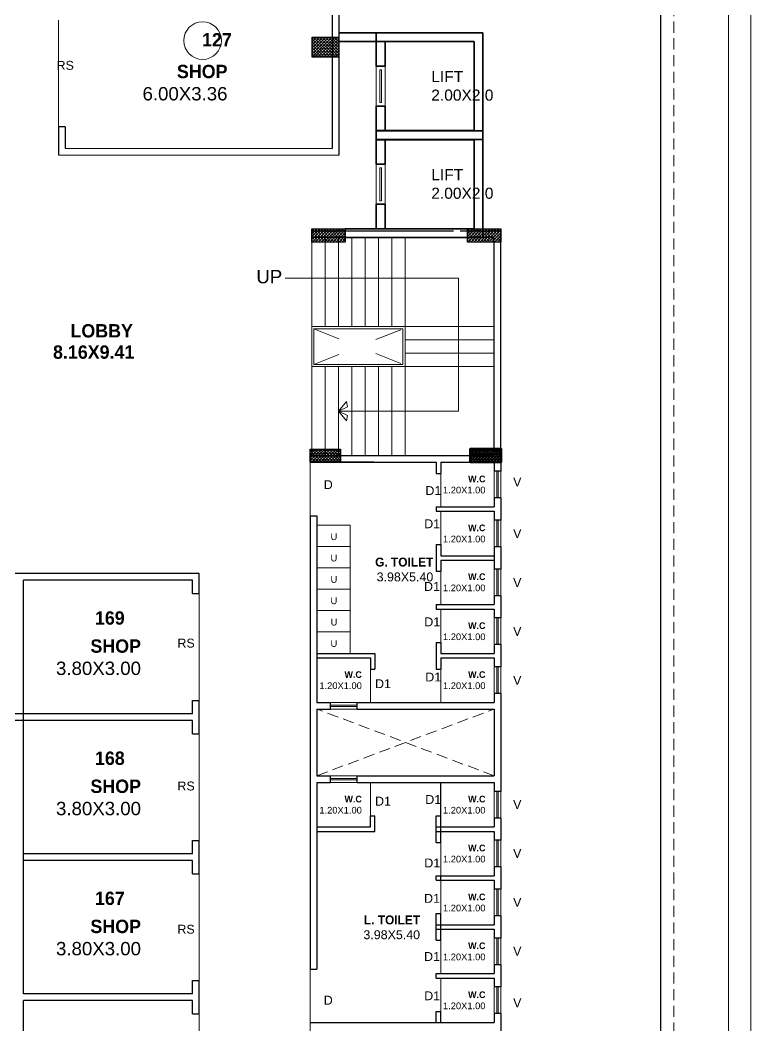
# Model space of a CAD drawing. Header units: feet. Extents: x 1354 to 2117, y 994 to 1430.
# Drawn here: x 1725.01 to 1741.44, y 1341.74 to 1364.35 of the extents above; entities that cross this region are included whole.
import ezdxf

# ---------------------------------------------------------------- set-up
doc = ezdxf.new("R2010")
doc.units = ezdxf.units.FT
doc.linetypes.add('ACAD_ISO03W100', pattern=[30, 12, -18])
doc.linetypes.add('HIDDEN', pattern=[0.375, 0.25, -0.125])
for name, color, linetype, lineweight in [('COLUMN (DCPL)', 10, 'Continuous', 30), ('COLUMN HATCH (DCPL)', 42, 'Continuous', 5), ('Column_TMOS', 242, 'Continuous', 60), ('door', 42, 'Continuous', 9), ('Door_TMOS', 252, 'Continuous', 15), ('H', 253, 'Continuous', 5), ('stair', 22, 'Continuous', 9), ('Staircase_TMOS', 129, 'Continuous', 20), ('tex', 7, 'Continuous', 15), ('Text Common_TMOS', 150, 'Continuous', 20), ('wall', 7, 'Continuous', 30), ('Wall_TMOS', 5, 'Continuous', 35), ('WIN', 230, 'Continuous', 9)]:
    doc.layers.add(name, color=color, linetype=linetype, lineweight=lineweight)
doc.styles.add('Arial Narrow', font='arial.ttf')
doc.styles.get("Standard").update_dxf_attribs({"font": 'arial.ttf'})

msp = doc.modelspace()

# ---------------------------------------------------------------- hatches: boundary and pattern name
at = {"layer": 'COLUMN HATCH (DCPL)'}
h = msp.add_hatch(dxfattribs=at)
h.set_pattern_fill('SACNCR', color=256, scale=0.5, angle=360, style=0)
h.set_pattern_definition([(45, (1414.655477, 2176.48087), (-0.0331456304, 0.0331456304), []), (45, (1414.688623, 2176.48087), (-0.0331456304, 0.0331456304), [0, -0.046875])])
h.paths.add_polyline_path([(1731.5745, 1363.524), (1731.5745, 1363.9742), (1732.1745, 1363.9742), (1732.1745, 1363.524)])
h = msp.add_hatch(dxfattribs=at)
h.set_pattern_fill('SACNCR', color=256, scale=0.5, angle=540, style=0)
h.set_pattern_definition([(225, (2041.786577, 540.633053), (0.0331456304, -0.0331456304), []), (225, (2041.75343, 540.633053), (0.0331456304, -0.0331456304), [0, -0.046875])])
h.paths.add_polyline_path([(1732.3175, 1359.665), (1732.3175, 1359.3654), (1731.5675, 1359.3654), (1731.5675, 1359.665)])
h = msp.add_hatch(dxfattribs=at)
h.set_pattern_fill('SACNCR', color=256, scale=0.5, angle=540, style=0)
h.set_pattern_definition([(225, (2045.286577, 540.633053), (0.0331456304, -0.0331456304), []), (225, (2045.25343, 540.633053), (0.0331456304, -0.0331456304), [0, -0.046875])])
h.paths.add_polyline_path([(1735.8175, 1359.665), (1735.8175, 1359.3654), (1735.0675, 1359.3654), (1735.0675, 1359.665)])
h = msp.add_hatch(dxfattribs=at)
h.set_pattern_fill('SACNCR', color=256, scale=0.5, angle=450, style=0)
h.set_pattern_definition([(135, (909.34984, 1055.141097), (-0.0331456304, -0.0331456304), []), (135, (909.34984, 1055.174243), (-0.0331456304, -0.0331456304), [0, -0.046875])])
h.paths.add_polyline_path([(1731.5341, 1354.4135), (1731.5341, 1354.7104), (1732.2141, 1354.7104), (1732.2141, 1354.4135)])
h = msp.add_hatch(dxfattribs=at)
h.set_pattern_fill('SACNCR', color=256, scale=0.5, angle=450, style=0)
h.set_pattern_definition([(135, (7795.858444, 1047.844374), (-0.03314563037, -0.03314563037), []), (135, (7795.858444, 1047.87752), (-0.03314563037, -0.03314563037), [0, -0.046875])])
h.paths.add_polyline_path([(1735.1375, 1354.413), (1735.1375, 1354.713), (1735.8175, 1354.713), (1735.8175, 1354.413)], flags=0)
h = msp.add_hatch(dxfattribs=at)
h.set_pattern_fill('SACNCR', color=256, scale=0.5, angle=450, style=0)
h.set_pattern_definition([(135, (912.95339, 1055.141097), (-0.0331456304, -0.0331456304), []), (135, (912.95339, 1055.174243), (-0.0331456304, -0.0331456304), [0, -0.046875])])
h.paths.add_polyline_path([(1735.1377, 1354.4135), (1735.1377, 1354.7104), (1735.8177, 1354.7104), (1735.8177, 1354.4135)])

# ---------------------------------------------------------------- linework, layer by layer
at = {"color": 7, "lineweight": 20}
for points in [[(1655.6718, 1388.9392), (1741.443, 1388.9392), (1741.443, 1308.8), (1655.6718, 1308.8)], [(1656.1718, 1388.4392), (1740.943, 1388.4392), (1740.943, 1309.3), (1656.1718, 1309.3)]]:
    msp.add_lwpolyline(points, close=True, dxfattribs=at)
at = {"layer": 'COLUMN (DCPL)'}
for points in [[(1731.5745, 1363.524), (1731.5745, 1363.9742), (1732.1745, 1363.9742), (1732.1745, 1363.524)], [(1732.3175, 1359.665), (1732.3175, 1359.3654), (1731.5675, 1359.3654), (1731.5675, 1359.665)], [(1735.8175, 1359.665), (1735.8175, 1359.3654), (1735.0675, 1359.3654), (1735.0675, 1359.665)], [(1731.5341, 1354.4135), (1731.5341, 1354.7104), (1732.2141, 1354.7104), (1732.2141, 1354.4135)], [(1735.1375, 1354.413), (1735.1375, 1354.713), (1735.8175, 1354.713), (1735.8175, 1354.413)], [(1735.1377, 1354.4135), (1735.1377, 1354.7104), (1735.8177, 1354.7104), (1735.8177, 1354.4135)]]:
    msp.add_lwpolyline(points, close=True, dxfattribs=at)
at = {"layer": 'Column_TMOS'}
msp.add_lwpolyline([(1735.1375, 1354.4136), (1735.1375, 1354.7136), (1735.8175, 1354.7136), (1735.8175, 1354.4136)], close=True, dxfattribs=at)
at = {"layer": 'door'}
for p, q in [((1731.5341, 1354.4136), (1731.5341, 1353.2136)), ((1734.4675, 1354.1636), (1734.4675, 1353.4136)), ((1734.4675, 1352.5636), (1734.4675, 1353.3136)), ((1734.4675, 1351.9648), (1734.4675, 1351.2148)), ((1734.4675, 1350.3648), (1734.4675, 1351.1148)), ((1732.8875, 1349.766), (1732.8875, 1349.016)), ((1734.4675, 1349.766), (1734.4675, 1349.016)), ((1732.8875, 1346.466), (1732.8875, 1347.216)), ((1734.4675, 1345.8672), (1734.4675, 1345.1172)), ((1734.4675, 1344.2672), (1734.4675, 1345.0172)), ((1734.4675, 1343.6684), (1734.4675, 1342.9184)), ((1731.5341, 1343.0184), (1731.5341, 1341.8184)), ((1734.4675, 1342.0684), (1734.4675, 1342.8184))]:
    msp.add_line(p, q, dxfattribs=at)
at = {"layer": 'Door_TMOS'}
for points in [[(1733.0181, 1362.4203), (1733.2181, 1362.4203), (1733.2181, 1363.3203), (1733.0181, 1363.3203)], [(1733.0981, 1362.5003), (1733.1381, 1362.5003), (1733.1381, 1363.2403), (1733.0981, 1363.2403)], [(1733.0181, 1360.2144), (1733.2181, 1360.2144), (1733.2181, 1361.1144), (1733.0181, 1361.1144)], [(1733.0981, 1360.2944), (1733.1381, 1360.2944), (1733.1381, 1361.0344), (1733.0981, 1361.0344)]]:
    msp.add_lwpolyline(points, close=True, dxfattribs=at)
at = {"layer": 'H', "linetype": 'HIDDEN'}
for p, q in [((1735.6675, 1347.366), (1731.6841, 1348.866)), ((1731.6841, 1347.366), (1735.6675, 1348.866))]:
    msp.add_line(p, q, dxfattribs=at)
msp.add_lwpolyline([(1658.217, 1386.445), (1739.7121, 1386.445), (1739.7121, 1321.0446), (1658.217, 1321.0446)], close=True, dxfattribs=at)
at = {"layer": 'stair'}
for points in [[(1732.1675, 1355.564), (1734.8705, 1355.564), (1734.8705, 1358.5499), (1730.9675, 1358.5499)], [(1732.1675, 1355.564), (1732.3463, 1355.7812), (1732.3725, 1355.6636), (1732.1675, 1355.564)], [(1732.1675, 1355.564), (1732.3463, 1355.3468), (1732.3725, 1355.4644), (1732.1675, 1355.564)]]:
    msp.add_lwpolyline(points, dxfattribs=at)
at = {"layer": 'Staircase_TMOS'}
for p, q in [((1731.5675, 1359.4644), (1731.5675, 1357.4644)), ((1731.8675, 1359.4644), (1731.8675, 1357.4644)), ((1732.1675, 1359.4644), (1732.1675, 1357.4644)), ((1732.4675, 1359.4644), (1732.4675, 1357.4644)), ((1732.7675, 1359.4644), (1732.7675, 1357.4644)), ((1733.0675, 1359.4644), (1733.0675, 1357.4644)), ((1733.3675, 1359.4644), (1733.3675, 1357.4644)), ((1733.6675, 1359.4644), (1733.6675, 1354.5636)), ((1731.5675, 1357.4644), (1735.6675, 1357.4644)), ((1731.5675, 1356.5644), (1731.5675, 1357.4644)), ((1731.6175, 1357.4144), (1733.6175, 1357.4144)), ((1731.6175, 1356.6144), (1731.6175, 1357.4144)), ((1733.6175, 1357.4144), (1733.6175, 1356.6144)), ((1733.6675, 1357.1644), (1735.6675, 1357.1644)), ((1733.6675, 1356.8644), (1735.6675, 1356.8644)), ((1731.5675, 1356.5644), (1731.5675, 1354.5636)), ((1731.5675, 1356.5644), (1733.6675, 1356.5644)), ((1731.6175, 1356.6144), (1733.6175, 1356.6144)), ((1731.8675, 1356.5644), (1731.8675, 1354.5636)), ((1732.1675, 1356.5644), (1732.1675, 1354.5636)), ((1732.4675, 1356.5644), (1732.4675, 1354.5636)), ((1732.7675, 1356.5644), (1732.7675, 1354.5636)), ((1733.0675, 1356.5644), (1733.0675, 1354.5636)), ((1733.3675, 1356.5644), (1733.3675, 1354.5636)), ((1733.6675, 1356.5644), (1735.6675, 1356.5644))]:
    msp.add_line(p, q, dxfattribs=at)
at = {"layer": 'Staircase_TMOS', "linetype": 'ACAD_ISO03W100', "ltscale": 0.05}
for p, q in [((1731.6175, 1356.6144), (1733.6175, 1357.4144)), ((1731.6175, 1357.4144), (1733.6175, 1356.6144))]:
    msp.add_line(p, q, dxfattribs=at)
at = {"layer": 'tex'}
msp.add_circle((1729.1136, 1363.893), 0.4232, dxfattribs=at)
at = {"layer": 'wall'}
for p, q in [((1732.1752, 1379.5853), (1732.1752, 1361.3214)), ((1732.0241, 1364.8352), (1732.0241, 1361.4714)), ((1725.8752, 1361.9544), (1725.8752, 1361.3234)), ((1726.0252, 1361.9544), (1725.8752, 1361.9544)), ((1726.0252, 1361.9544), (1726.0252, 1361.4734)), ((1726.0252, 1361.4734), (1732.0241, 1361.4714)), ((1733.0155, 1361.5513), (1733.0155, 1361.3213)), ((1725.8752, 1361.3234), (1732.1752, 1361.3214)), ((1731.5675, 1359.6156), (1731.5675, 1359.465)), ((1731.5675, 1359.6156), (1734.7552, 1359.6156)), ((1734.9052, 1359.6156), (1735.8175, 1359.6156)), ((1735.8175, 1354.4136), (1735.8175, 1359.6156)), ((1735.6675, 1359.465), (1731.5675, 1359.465)), ((1732.3175, 1359.465), (1735.4181, 1359.4644)), ((1735.6675, 1354.5636), (1735.6675, 1359.465)), ((1731.5341, 1354.563), (1735.6675, 1354.5636)), ((1731.5341, 1354.563), (1731.5341, 1354.413)), ((1731.5341, 1354.413), (1734.3675, 1354.4134)), ((1732.9668, 1354.4136), (1731.966, 1354.4136)), ((1734.3675, 1354.4134), (1734.3675, 1354.1636)), ((1734.4675, 1354.4134), (1735.6675, 1354.4136)), ((1734.4675, 1354.4134), (1734.4675, 1354.1636)), ((1735.6675, 1354.413), (1735.6675, 1354.2133)), ((1735.8175, 1354.413), (1735.8175, 1354.2133)), ((1735.8175, 1354.2133), (1735.6675, 1354.2133)), ((1734.3675, 1354.1636), (1734.4675, 1354.1636)), ((1735.6675, 1353.6133), (1735.6675, 1353.4136)), ((1735.8175, 1353.6133), (1735.6675, 1353.6133)), ((1735.8175, 1353.6133), (1735.8175, 1353.1139)), ((1734.3675, 1353.4136), (1734.3675, 1353.3136)), ((1734.3675, 1353.4136), (1735.6675, 1353.4136)), ((1734.3675, 1353.3136), (1735.6675, 1353.3136)), ((1735.6675, 1353.3136), (1735.6675, 1353.1139)), ((1731.5341, 1353.2136), (1731.5341, 1343.0184)), ((1731.5341, 1353.2136), (1731.6841, 1353.2136)), ((1731.6841, 1353.2136), (1731.6841, 1349.016)), ((1735.8175, 1353.1139), (1735.6675, 1353.1139)), ((1734.3675, 1352.5636), (1734.4675, 1352.5636)), ((1734.3675, 1352.5636), (1734.3675, 1352.2142)), ((1734.4675, 1352.5636), (1734.4675, 1352.3142)), ((1735.6675, 1352.5139), (1735.6675, 1352.0145)), ((1735.8175, 1352.5139), (1735.6675, 1352.5139)), ((1735.8175, 1352.5139), (1735.8175, 1352.0145)), ((1734.3675, 1352.2142), (1734.3675, 1351.9648)), ((1734.4675, 1352.3142), (1735.6675, 1352.3142)), ((1734.4675, 1352.2142), (1735.6675, 1352.2142)), ((1734.4675, 1352.2142), (1734.4675, 1351.9648)), ((1729.0341, 1351.9129), (1720.9841, 1351.9129)), ((1729.0341, 1351.4612), (1729.0341, 1351.9129)), ((1734.3675, 1351.9648), (1734.4675, 1351.9648)), ((1735.8175, 1352.0145), (1735.6675, 1352.0145)), ((1725.0841, 1342.4609), (1725.0841, 1351.7629)), ((1728.8841, 1351.7629), (1725.0841, 1351.7629)), ((1728.8841, 1351.4612), (1728.8841, 1351.7629)), ((1728.8841, 1351.4612), (1729.0341, 1351.4612)), ((1735.6675, 1351.4145), (1735.6675, 1351.2148)), ((1735.8175, 1351.4145), (1735.6675, 1351.4145)), ((1735.8175, 1351.4145), (1735.8175, 1350.9151)), ((1734.3675, 1351.2148), (1734.3675, 1351.1148)), ((1734.3675, 1351.2148), (1735.6675, 1351.2148)), ((1734.3675, 1351.1148), (1735.6675, 1351.1148)), ((1735.6675, 1351.1148), (1735.6675, 1350.9151)), ((1735.8175, 1350.9151), (1735.6675, 1350.9151)), ((1734.3675, 1350.3648), (1734.4675, 1350.3648)), ((1734.3675, 1350.3648), (1734.3675, 1350.0154)), ((1734.4675, 1350.3648), (1734.4675, 1350.1154)), ((1731.6841, 1350.1154), (1732.9875, 1350.1154)), ((1732.9875, 1350.1154), (1732.9875, 1349.766)), ((1734.4675, 1350.1154), (1735.6675, 1350.1154)), ((1735.6675, 1350.3151), (1735.6675, 1350.1154)), ((1735.8175, 1350.3151), (1735.6675, 1350.3151)), ((1735.8175, 1350.3151), (1735.8175, 1349.8157)), ((1731.6841, 1350.0154), (1732.8875, 1350.0154)), ((1732.8875, 1350.0154), (1732.8875, 1349.766)), ((1734.3675, 1350.0154), (1734.3675, 1349.766)), ((1734.4675, 1350.0154), (1735.6675, 1350.0154)), ((1734.4675, 1350.0154), (1734.4675, 1349.766)), ((1735.6675, 1350.0154), (1735.6675, 1349.8157)), ((1732.8875, 1349.766), (1732.9875, 1349.766)), ((1734.3675, 1349.766), (1734.4675, 1349.766)), ((1735.8175, 1349.8157), (1735.6675, 1349.8157)), ((1735.6675, 1349.2157), (1735.6675, 1349.016)), ((1735.8175, 1349.2157), (1735.6675, 1349.2157)), ((1735.8175, 1349.2157), (1735.8175, 1347.0163)), ((1728.8841, 1348.7612), (1728.8841, 1349.0612)), ((1728.8841, 1349.0612), (1729.0341, 1349.0612)), ((1729.0341, 1348.6112), (1729.0341, 1349.0612)), ((1731.6841, 1349.016), (1731.9858, 1349.016)), ((1731.9858, 1348.866), (1731.9858, 1349.016)), ((1732.5858, 1349.016), (1735.6675, 1349.016)), ((1732.5858, 1348.866), (1732.5858, 1349.016)), ((1728.8841, 1348.7612), (1721.1341, 1348.7606)), ((1731.6841, 1348.866), (1731.9858, 1348.866)), ((1731.6841, 1348.866), (1731.6841, 1347.366)), ((1732.5858, 1348.866), (1735.6675, 1348.866)), ((1735.6675, 1348.866), (1735.6675, 1347.366)), ((1728.8841, 1348.6112), (1721.1341, 1348.6106)), ((1728.8841, 1348.3112), (1728.8841, 1348.6112)), ((1729.0341, 1348.3112), (1729.0341, 1348.6112)), ((1728.8841, 1348.3112), (1729.0341, 1348.3112)), ((1731.6841, 1347.366), (1731.9858, 1347.366)), ((1731.6841, 1347.216), (1731.9858, 1347.216)), ((1731.6841, 1347.216), (1731.6841, 1343.0184)), ((1731.9858, 1347.216), (1731.9858, 1347.366)), ((1732.5858, 1347.366), (1735.6675, 1347.366)), ((1732.5858, 1347.216), (1732.5858, 1347.366)), ((1732.5858, 1347.216), (1735.6675, 1347.216)), ((1734.4675, 1346.466), (1734.4675, 1347.216)), ((1735.6675, 1347.216), (1735.6675, 1347.0163)), ((1735.8175, 1347.0163), (1735.6675, 1347.0163)), ((1732.8875, 1346.2166), (1732.8875, 1346.466)), ((1732.8875, 1346.466), (1732.9875, 1346.466)), ((1732.9875, 1346.1166), (1732.9875, 1346.466)), ((1734.3675, 1346.2166), (1734.3675, 1346.466)), ((1734.3675, 1346.466), (1734.4675, 1346.466)), ((1734.4675, 1346.2166), (1734.4675, 1346.466)), ((1735.6675, 1346.4163), (1735.6675, 1346.2166)), ((1735.8175, 1346.4163), (1735.6675, 1346.4163)), ((1735.8175, 1346.4163), (1735.8175, 1345.9169)), ((1731.6841, 1346.2166), (1732.8875, 1346.2166)), ((1731.6841, 1346.1166), (1732.9875, 1346.1166)), ((1734.3675, 1345.8672), (1734.3675, 1346.2166)), ((1734.3675, 1346.2166), (1735.6675, 1346.2166)), ((1734.3675, 1346.1166), (1735.6675, 1346.1166)), ((1734.4675, 1345.8672), (1734.4675, 1346.2166)), ((1735.6675, 1346.1166), (1735.6675, 1345.9169)), ((1728.8841, 1345.6112), (1728.8841, 1345.9112)), ((1728.8841, 1345.9112), (1729.0341, 1345.9112)), ((1729.0341, 1345.1612), (1729.0341, 1345.9112)), ((1734.3675, 1345.8672), (1734.4675, 1345.8672)), ((1735.8175, 1345.9169), (1735.6675, 1345.9169)), ((1728.8841, 1345.6112), (1725.0841, 1345.6109)), ((1728.8841, 1345.4612), (1725.0841, 1345.4609)), ((1728.8841, 1345.1612), (1728.8841, 1345.4612)), ((1728.8841, 1345.1612), (1729.0341, 1345.1612)), ((1735.6675, 1345.3169), (1735.6675, 1345.1172)), ((1735.8175, 1345.3169), (1735.6675, 1345.3169)), ((1735.8175, 1345.3169), (1735.8175, 1344.8175)), ((1734.3675, 1345.0172), (1734.3675, 1345.1172)), ((1734.3675, 1345.1172), (1735.6675, 1345.1172)), ((1734.3675, 1345.0172), (1735.6675, 1345.0172)), ((1734.4675, 1345.0172), (1734.4675, 1345.1172)), ((1735.6675, 1345.0172), (1735.6675, 1344.8175)), ((1735.8175, 1344.8175), (1735.6675, 1344.8175)), ((1734.3675, 1344.0178), (1734.3675, 1344.2672)), ((1734.3675, 1344.2672), (1734.4675, 1344.2672)), ((1734.4675, 1344.0178), (1734.4675, 1344.2672)), ((1734.3675, 1343.6684), (1734.3675, 1344.0178)), ((1734.3675, 1344.0178), (1735.6675, 1344.0178)), ((1734.4675, 1343.6684), (1734.4675, 1344.0178)), ((1735.6675, 1344.2175), (1735.6675, 1344.0178)), ((1735.8175, 1344.2175), (1735.6675, 1344.2175)), ((1735.8175, 1344.2175), (1735.8175, 1343.7181)), ((1734.3675, 1343.9178), (1735.6675, 1343.9178)), ((1735.6675, 1343.9178), (1735.6675, 1343.7181)), ((1734.3675, 1343.6684), (1734.4675, 1343.6684)), ((1735.8175, 1343.7181), (1735.6675, 1343.7181)), ((1735.6675, 1343.1181), (1735.6675, 1342.9184)), ((1735.8175, 1343.1181), (1735.6675, 1343.1181)), ((1735.8175, 1343.1181), (1735.8175, 1342.6184)), ((1731.5341, 1343.0184), (1731.6841, 1343.0184)), ((1734.3675, 1342.8184), (1734.3675, 1342.9184)), ((1734.3675, 1342.9184), (1735.6675, 1342.9184)), ((1728.8841, 1342.4612), (1728.8841, 1342.7612)), ((1728.8841, 1342.7612), (1729.0341, 1342.7612)), ((1729.0341, 1342.0112), (1729.0341, 1342.7612)), ((1734.3675, 1342.8184), (1735.6675, 1342.8184)), ((1735.6675, 1342.8184), (1735.6675, 1342.6184)), ((1728.8841, 1342.4612), (1725.0841, 1342.4609)), ((1735.8175, 1342.6184), (1735.6675, 1342.6184)), ((1728.8841, 1342.3112), (1725.0841, 1342.3109)), ((1725.0841, 1339.3109), (1725.0841, 1342.3109)), ((1728.8841, 1342.0112), (1728.8841, 1342.3112)), ((1728.8841, 1342.0112), (1729.0341, 1342.0112)), ((1734.3675, 1341.819), (1734.3675, 1342.0684)), ((1734.3675, 1342.0684), (1734.4675, 1342.0684)), ((1734.4675, 1341.819), (1734.4675, 1342.0684)), ((1735.6675, 1342.0184), (1735.6675, 1341.8184)), ((1735.8175, 1342.0184), (1735.6675, 1342.0184)), ((1735.8175, 1342.0184), (1735.8175, 1323.4114)), ((1731.5341, 1341.8184), (1735.6675, 1341.8184))]:
    msp.add_line(p, q, dxfattribs=at)
msp.add_lwpolyline([(1658.517, 1386.145), (1739.4121, 1386.145), (1739.4121, 1321.3446), (1658.517, 1321.3446)], close=True, dxfattribs=at)
at = {"layer": 'Wall_TMOS'}
for p, q in [((1733.0181, 1364.0703), (1732.1752, 1364.0703)), ((1733.2181, 1364.0703), (1733.0181, 1364.0703)), ((1733.0181, 1364.0703), (1733.0181, 1363.8703)), ((1735.4181, 1364.0703), (1733.2181, 1364.0703)), ((1735.4181, 1361.6703), (1735.4181, 1364.0703)), ((1732.1745, 1363.8703), (1735.2181, 1363.8703)), ((1733.0181, 1363.8703), (1733.0181, 1363.3203)), ((1733.2181, 1363.8703), (1733.2181, 1363.3203)), ((1735.2181, 1363.8703), (1735.2181, 1361.8703)), ((1733.2181, 1363.3203), (1733.0181, 1363.3203)), ((1733.2181, 1363.3203), (1733.0181, 1363.3203)), ((1735.4181, 1363.1663), (1735.4181, 1363.0663)), ((1733.2181, 1362.4203), (1733.0181, 1362.4203)), ((1733.0181, 1362.4203), (1733.0181, 1361.8703)), ((1733.2181, 1362.4203), (1733.0181, 1362.4203)), ((1733.2181, 1362.4203), (1733.2181, 1361.8703)), ((1735.2181, 1361.8703), (1733.0181, 1361.8703)), ((1733.0181, 1361.8703), (1733.0181, 1361.6703)), ((1733.2181, 1361.8644), (1733.0181, 1361.8644)), ((1733.0181, 1361.8644), (1733.0181, 1361.6644)), ((1735.4181, 1361.8644), (1733.2181, 1361.8644)), ((1735.4181, 1359.4644), (1735.4181, 1361.8644)), ((1733.0181, 1361.6703), (1733.0181, 1361.8203)), ((1733.0181, 1361.6703), (1735.4181, 1361.6703)), ((1733.0181, 1361.6644), (1735.2181, 1361.6644)), ((1733.0181, 1361.6644), (1733.0181, 1361.1144)), ((1733.2181, 1361.6644), (1733.2181, 1361.1144)), ((1735.2181, 1361.6644), (1735.2181, 1359.6644)), ((1733.2181, 1361.1144), (1733.0181, 1361.1144)), ((1733.2181, 1361.1144), (1733.0181, 1361.1144)), ((1735.4181, 1360.9604), (1735.4181, 1360.8604)), ((1733.0181, 1360.2144), (1733.0181, 1359.6644)), ((1733.2181, 1360.2144), (1733.0181, 1360.2144)), ((1733.2181, 1360.2144), (1733.0181, 1360.2144)), ((1733.2181, 1360.2144), (1733.2181, 1359.6644)), ((1735.2181, 1359.6644), (1732.3175, 1359.665)), ((1732.3175, 1359.665), (1732.3175, 1359.465)), ((1732.3175, 1359.465), (1732.3175, 1359.615)), ((1732.3175, 1359.465), (1735.4181, 1359.4644))]:
    msp.add_line(p, q, dxfattribs=at)
at = {"layer": 'WIN'}
for p, q in [((1725.8752, 1364.3544), (1725.8752, 1361.9544)), ((1731.5341, 1354.413), (1731.5341, 1354.413)), ((1735.6675, 1354.2133), (1735.6675, 1353.6133)), ((1735.7275, 1354.2133), (1735.7275, 1353.6133)), ((1735.7575, 1354.2133), (1735.7575, 1353.6133)), ((1735.8175, 1354.2133), (1735.8175, 1353.6133)), ((1735.6675, 1353.1139), (1735.6675, 1352.5139)), ((1735.7275, 1353.1139), (1735.7275, 1352.5139)), ((1735.7575, 1353.1139), (1735.7575, 1352.5139)), ((1735.8175, 1353.1139), (1735.8175, 1352.5139)), ((1732.4333, 1352.9998), (1731.6831, 1352.9998)), ((1732.4333, 1352.9998), (1732.4343, 1350.1154)), ((1732.4333, 1352.5198), (1731.6831, 1352.5198)), ((1732.4333, 1352.0398), (1731.6831, 1352.0398)), ((1735.6675, 1352.0145), (1735.6675, 1351.4145)), ((1735.7275, 1352.0145), (1735.7275, 1351.4145)), ((1735.7575, 1352.0145), (1735.7575, 1351.4145)), ((1735.8175, 1352.0145), (1735.8175, 1351.4145)), ((1729.0341, 1351.4612), (1729.0341, 1349.0612)), ((1732.4333, 1351.5598), (1731.6831, 1351.5598)), ((1732.4333, 1351.0798), (1731.6831, 1351.0798)), ((1735.6675, 1350.9151), (1735.6675, 1350.3151)), ((1735.7275, 1350.9151), (1735.7275, 1350.3151)), ((1735.7575, 1350.9151), (1735.7575, 1350.3151)), ((1735.8175, 1350.9151), (1735.8175, 1350.3151)), ((1732.4333, 1350.5998), (1731.6831, 1350.5998)), ((1735.6675, 1349.8157), (1735.6675, 1349.2157)), ((1735.7275, 1349.8157), (1735.7275, 1349.2157)), ((1735.7575, 1349.8157), (1735.7575, 1349.2157)), ((1735.8175, 1349.8157), (1735.8175, 1349.2157)), ((1731.9858, 1349.016), (1732.5858, 1349.016)), ((1731.9858, 1348.956), (1732.5858, 1348.956)), ((1731.9858, 1348.926), (1732.5858, 1348.926)), ((1731.9858, 1348.866), (1732.5858, 1348.866)), ((1729.0341, 1348.3112), (1729.0341, 1345.9112)), ((1731.9858, 1347.366), (1732.5858, 1347.366)), ((1731.9858, 1347.306), (1732.5858, 1347.306)), ((1731.9858, 1347.276), (1732.5858, 1347.276)), ((1731.9858, 1347.216), (1732.5858, 1347.216)), ((1735.6675, 1347.0163), (1735.6675, 1346.4163)), ((1735.7275, 1347.0163), (1735.7275, 1346.4163)), ((1735.7575, 1347.0163), (1735.7575, 1346.4163)), ((1735.8175, 1347.0163), (1735.8175, 1346.4163)), ((1735.6675, 1345.9169), (1735.6675, 1345.3169)), ((1735.7275, 1345.9169), (1735.7275, 1345.3169)), ((1735.7575, 1345.9169), (1735.7575, 1345.3169)), ((1735.8175, 1345.9169), (1735.8175, 1345.3169)), ((1729.0341, 1345.1612), (1729.0341, 1342.7612)), ((1735.6675, 1344.8175), (1735.6675, 1344.2175)), ((1735.7275, 1344.8175), (1735.7275, 1344.2175)), ((1735.7575, 1344.8175), (1735.7575, 1344.2175)), ((1735.8175, 1344.8175), (1735.8175, 1344.2175)), ((1735.6675, 1343.7181), (1735.6675, 1343.1181)), ((1735.7275, 1343.7181), (1735.7275, 1343.1181)), ((1735.7575, 1343.7181), (1735.7575, 1343.1181)), ((1735.8175, 1343.7181), (1735.8175, 1343.1181)), ((1735.6675, 1342.6184), (1735.6675, 1342.0184)), ((1735.7275, 1342.6184), (1735.7275, 1342.0184)), ((1735.7575, 1342.6184), (1735.7575, 1342.0184)), ((1735.8175, 1342.6184), (1735.8175, 1342.0184)), ((1729.0341, 1342.0112), (1729.0341, 1339.6112)), ((1731.5341, 1341.8184), (1731.5341, 1333.3114))]:
    msp.add_line(p, q, dxfattribs=at)

# ---------------------------------------------------------------- texts
at = {"layer": 'tex'}
for s, insert, char_height, width, attachment_point in [('{\\fCentury Gothic|b1|i0|c0|p34;127}', (1729.7699, 1363.7618), 0.3, 1.309341, 9), ('RS', (1726.218, 1363.235), 0.2, 0.27083, 9), ('{\\fCentury Gothic|b1|i0|c0|p34;\\W5.63004; }{\\fCentury Gothic|b1|i0|c0|p34;SHOP}\\P{\\fArial|b0|i0|c0|p34;\\W2.06610; }6.00X3.36', (1729.6725, 1362.545), 0.3, 1.363256, 9), ('UP', (1730.9035, 1358.4332), 0.3, 1.363256, 9), ('{\\fCentury Gothic|b1|i0|c0|p34;\\W2.18987; }{\\fCentury Gothic|b1|i0|c0|p34;LOBBY}', (1727.546, 1357.2155), 0.3, 0.651068, 9), ('{\\fCentury Gothic|b1|i0|c0|p34;\\W4.92897; }{\\fCentury Gothic|b1|i0|c0|p34;8.16X9.41}', (1727.578, 1356.7366), 0.3, 0.651068, 9), ('D', (1732.0396, 1353.811), 0.2, 0.27083, 9), ('{\\fCentury Gothic|b1|i0|c0|p34;\\W8.92104; }{\\fCentury Gothic|b1|i0|c0|p34;W.C}\\P{\\fArial|b0|i0|c0|p34;\\W1.09453; }1.20X1.00', (1735.4744, 1353.712), 0.15, 0.749532, 9), ('V', (1736.2828, 1353.8699), 0.2, 0.27083, 9), ('D1', (1734.4808, 1353.6771), 0.2, 0.27083, 9), ('D1', (1734.454, 1352.9315), 0.2, 0.27083, 9), ('{\\fArial|b0|i0|c0|p34;\\W1.90687; }U', (1731.8793, 1352.6627), 0.15, 0.372956, 7), ('{\\fCentury Gothic|b1|i0|c0|p34;\\W8.92104; }{\\fCentury Gothic|b1|i0|c0|p34;W.C}\\P{\\fArial|b0|i0|c0|p34;\\W1.09453; }1.20X1.00', (1735.4744, 1352.6126), 0.15, 0.749532, 9), ('V', (1736.2828, 1352.7102), 0.2, 0.27083, 9), ('{\\fArial|b0|i0|c0|p34;\\W1.90687; }U', (1731.8793, 1352.1827), 0.15, 0.372956, 7), ('{\\fCentury Gothic|b1|i0|c0|p34;G. TOILET}\\P3.98X5.40', (1734.3007, 1351.7339), 0.2, 1.363256, 9), ('{\\fCentury Gothic|b1|i0|c0|p34;\\W8.92104; }{\\fCentury Gothic|b1|i0|c0|p34;W.C}\\P{\\fArial|b0|i0|c0|p34;\\W1.09453; }1.20X1.00', (1735.4744, 1351.5132), 0.15, 0.749532, 9), ('{\\fArial|b0|i0|c0|p34;\\W1.90687; }U', (1731.8798, 1351.7027), 0.15, 0.372956, 7), ('D1', (1734.4506, 1351.5217), 0.2, 0.27083, 9), ('V', (1736.2828, 1351.6108), 0.2, 0.27083, 9), ('{\\fArial|b0|i0|c0|p34;\\W1.90687; }U', (1731.8793, 1351.2227), 0.15, 0.372956, 7), ('{\\fCentury Gothic|b1|i0|c0|p34;169}', (1727.3615, 1350.7588), 0.3, 0.651068, 9), ('{\\fArial|b0|i0|c0|p34;\\W1.90687; }U', (1731.8801, 1350.7427), 0.15, 0.372956, 7), ('D1', (1734.456, 1350.7256), 0.2, 0.27083, 9), ('{\\fCentury Gothic|b1|i0|c0|p34;\\W8.92104; }{\\fCentury Gothic|b1|i0|c0|p34;W.C}\\P{\\fArial|b0|i0|c0|p34;\\W1.09453; }1.20X1.00', (1735.4744, 1350.4138), 0.15, 0.749532, 9), ('V', (1736.2828, 1350.5114), 0.2, 0.27083, 9), ('{\\fCentury Gothic|b1|i0|c0|p34;\\W5.60728; }{\\fCentury Gothic|b1|i0|c0|p34;SHOP}\\P{\\fArial|b0|i0|c0|p34;\\W2.03886; }3.80X3.00', (1727.7272, 1349.6277), 0.3, 1.363256, 9), ('RS', (1728.9359, 1350.2461), 0.2, 0.27083, 9), ('{\\fArial|b0|i0|c0|p34;\\W1.90687; }U', (1731.8793, 1350.2627), 0.15, 0.372956, 7), ('{\\fCentury Gothic|b1|i0|c0|p34;\\W8.92104; }{\\fCentury Gothic|b1|i0|c0|p34;W.C}\\P{\\fArial|b0|i0|c0|p34;\\W1.09453; }1.20X1.00', (1732.6944, 1349.3144), 0.15, 0.749532, 9), ('D1', (1734.4784, 1349.4863), 0.2, 0.27083, 9), ('{\\fCentury Gothic|b1|i0|c0|p34;\\W8.92104; }{\\fCentury Gothic|b1|i0|c0|p34;W.C}\\P{\\fArial|b0|i0|c0|p34;\\W1.09453; }1.20X1.00', (1735.4744, 1349.3144), 0.15, 0.749532, 9), ('D1', (1733.3484, 1349.3363), 0.2, 0.27083, 9), ('V', (1736.2828, 1349.412), 0.2, 0.27083, 9), ('{\\fCentury Gothic|b1|i0|c0|p34;168}', (1727.3617, 1347.6069), 0.3, 0.651068, 9), ('{\\fCentury Gothic|b1|i0|c0|p34;\\W5.60728; }{\\fCentury Gothic|b1|i0|c0|p34;SHOP}\\P{\\fArial|b0|i0|c0|p34;\\W2.03886; }3.80X3.00', (1727.7274, 1346.4757), 0.3, 1.363256, 9), ('RS', (1728.9359, 1347.0336), 0.2, 0.27083, 9), ('D1', (1734.4784, 1346.9333), 0.2, 0.27083, 3), ('{\\fCentury Gothic|b1|i0|c0|p34;\\W8.92104; }{\\fCentury Gothic|b1|i0|c0|p34;W.C}\\P{\\fArial|b0|i0|c0|p34;\\W1.09453; }1.20X1.00', (1732.6944, 1346.515), 0.15, 0.749532, 9), ('D1', (1733.3484, 1346.8957), 0.2, 0.27083, 3), ('{\\fCentury Gothic|b1|i0|c0|p34;\\W8.92104; }{\\fCentury Gothic|b1|i0|c0|p34;W.C}\\P{\\fArial|b0|i0|c0|p34;\\W1.09453; }1.20X1.00', (1735.4744, 1346.515), 0.15, 0.749532, 9), ('V', (1736.2828, 1346.82), 0.2, 0.27083, 3), ('{\\fCentury Gothic|b1|i0|c0|p34;\\W8.92104; }{\\fCentury Gothic|b1|i0|c0|p34;W.C}\\P{\\fArial|b0|i0|c0|p34;\\W1.09453; }1.20X1.00', (1735.4744, 1345.4156), 0.15, 0.749532, 9), ('V', (1736.2828, 1345.7206), 0.2, 0.27083, 3), ('D1', (1734.456, 1345.5064), 0.2, 0.27083, 3), ('{\\fCentury Gothic|b1|i0|c0|p34;167}', (1727.3615, 1344.4569), 0.3, 0.651068, 9), ('D1', (1734.4506, 1344.7103), 0.2, 0.27083, 3), ('{\\fCentury Gothic|b1|i0|c0|p34;\\W8.92104; }{\\fCentury Gothic|b1|i0|c0|p34;W.C}\\P{\\fArial|b0|i0|c0|p34;\\W1.09453; }1.20X1.00', (1735.4744, 1344.3162), 0.15, 0.749532, 9), ('V', (1736.2828, 1344.6212), 0.2, 0.27083, 3), ('{\\fCentury Gothic|b1|i0|c0|p34;L. TOILET}\\P3.98X5.40', (1734.0035, 1343.6898), 0.2, 1.813256, 9), ('{\\fCentury Gothic|b1|i0|c0|p34;\\W5.60728; }{\\fCentury Gothic|b1|i0|c0|p34;SHOP}\\P{\\fArial|b0|i0|c0|p34;\\W2.03886; }3.80X3.00', (1727.7272, 1343.3257), 0.3, 1.363256, 9), ('RS', (1728.9359, 1343.8138), 0.2, 0.27083, 9), ('{\\fCentury Gothic|b1|i0|c0|p34;\\W8.92104; }{\\fCentury Gothic|b1|i0|c0|p34;W.C}\\P{\\fArial|b0|i0|c0|p34;\\W1.09453; }1.20X1.00', (1735.4744, 1343.2168), 0.15, 0.749532, 9), ('D1', (1734.4506, 1343.4027), 0.2, 0.27083, 3), ('V', (1736.2828, 1343.5218), 0.2, 0.27083, 3), ('D', (1732.0396, 1342.421), 0.2, 0.27083, 3), ('D1', (1734.454, 1342.5201), 0.2, 0.27083, 3), ('{\\fCentury Gothic|b1|i0|c0|p34;\\W8.92104; }{\\fCentury Gothic|b1|i0|c0|p34;W.C}\\P{\\fArial|b0|i0|c0|p34;\\W1.09453; }1.20X1.00', (1735.4744, 1342.1168), 0.15, 0.749532, 9), ('V', (1736.2828, 1342.3621), 0.2, 0.27083, 3)]:
    msp.add_mtext(s, dxfattribs=dict(at, insert=insert, char_height=char_height, width=width, attachment_point=attachment_point))
at = {"layer": 'Text Common_TMOS', "char_height": 0.25, "attachment_point": 1, "style": 'Arial Narrow'}
for insert in [(1734.2555, 1363.2101), (1734.2555, 1361.0042)]:
    msp.add_mtext('LIFT\\P2.00X2.0', dxfattribs=dict(at, insert=insert))

doc.saveas('drawing.dxf')
